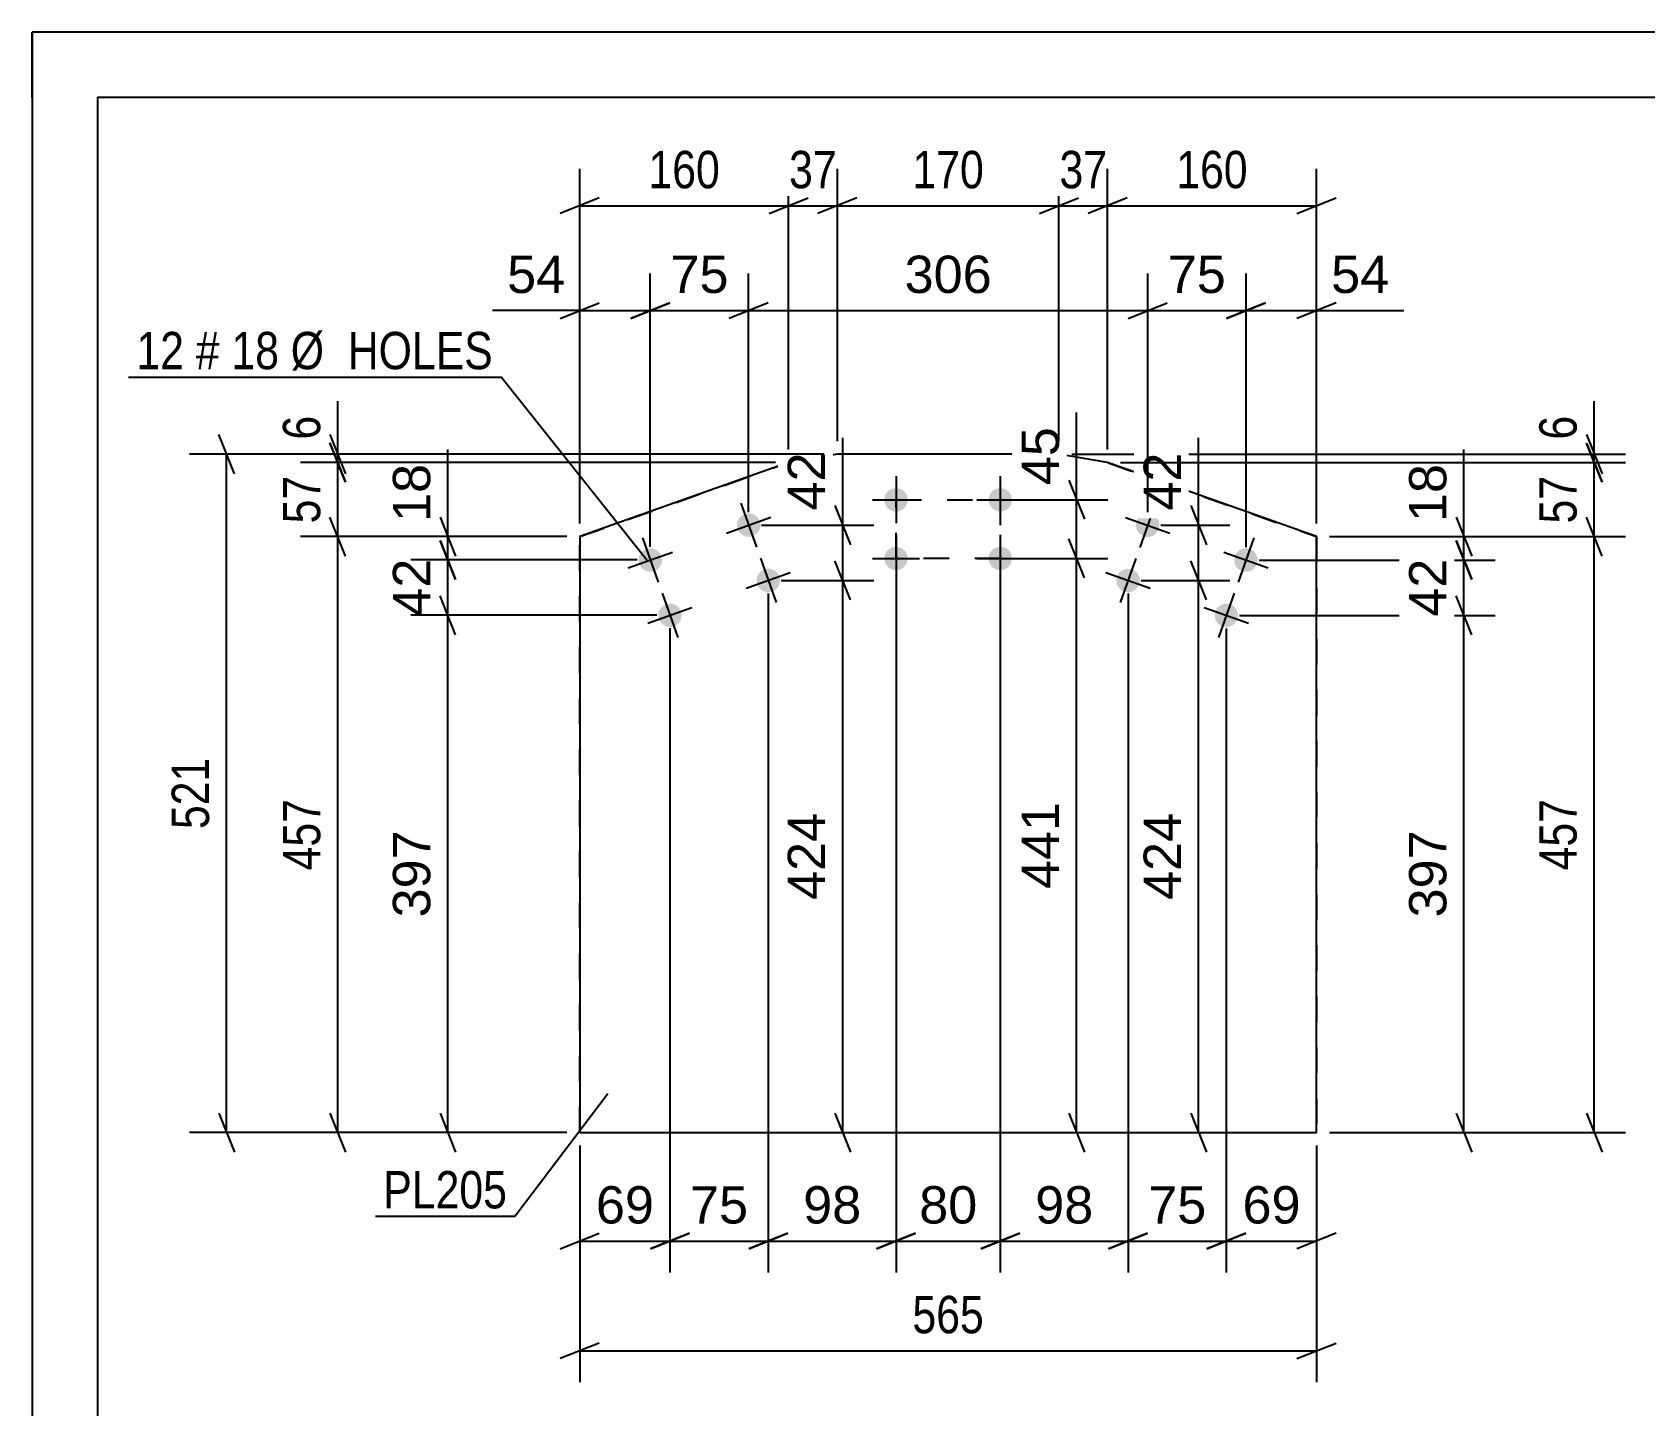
# Model space of a CAD drawing. Header units: millimetres. Extents: x 0 to 420, y 0 to 297.
# Drawn here: x 0 to 123.7, y 191.6 to 297 of the extents above; entities that cross this region are included whole.
import ezdxf

# ---------------------------------------------------------------- set-up
doc = ezdxf.new("R2010")
doc.units = ezdxf.units.MM
doc.linetypes.add('DXK_LINE_DOT2', pattern=[3.9198, 1.9599, -1.9599])
doc.styles.add('Arial', font='ARIAL.TTF', dxfattribs={"height": 0.2})
doc.styles.add('Arial Narrow', font='ARIALN.TTF', dxfattribs={"height": 0.2})

# ---------------------------------------------------------------- blocks, each defined once
blk = doc.blocks.new('Unknown-318883881-1115')
at = {"color": 5, "linetype": 'Continuous'}
for p, q in [((420, 297), (0, 297)), ((0, 297), (0, 0)), ((0, 292), (0, 297)), ((415, 292), (5, 292)), ((5, 292), (5, 5))]:
    blk.add_line(p, q, dxfattribs=at)
blk = doc.blocks.new('Bolt-318883881-1250 - 1209')
at = {"linetype": 'Continuous'}
for points in [[(65.36, 261.12), (65.38, 261.3), (65.44, 261.48), (65.53, 261.65), (65.66, 261.79), (65.81, 261.9), (65.98, 261.97), (66.16, 262.01), (66.35, 262.01), (66.53, 261.98), (66.71, 261.9), (66.86, 261.79), (66.99, 261.65), (67.08, 261.49), (67.14, 261.31), (67.16, 261.12), (67.14, 260.94), (67.08, 260.76), (66.99, 260.59), (66.86, 260.45), (66.71, 260.34), (66.54, 260.26), (66.36, 260.22), (66.17, 260.22), (65.98, 260.26), (65.81, 260.34), (65.66, 260.45), (65.53, 260.59), (65.44, 260.75), (65.38, 260.93)], [(73.36, 261.12), (73.38, 261.3), (73.44, 261.48), (73.53, 261.65), (73.66, 261.79), (73.81, 261.9), (73.98, 261.97), (74.16, 262.01), (74.35, 262.01), (74.53, 261.98), (74.71, 261.9), (74.86, 261.79), (74.99, 261.65), (75.08, 261.49), (75.14, 261.31), (75.16, 261.12), (75.14, 260.94), (75.08, 260.76), (74.99, 260.59), (74.86, 260.45), (74.71, 260.34), (74.54, 260.26), (74.36, 260.22), (74.17, 260.22), (73.98, 260.26), (73.81, 260.34), (73.66, 260.45), (73.53, 260.59), (73.44, 260.75), (73.38, 260.93)], [(65.36, 256.62), (65.38, 256.8), (65.44, 256.98), (65.53, 257.15), (65.66, 257.29), (65.81, 257.4), (65.98, 257.47), (66.16, 257.51), (66.35, 257.51), (66.53, 257.48), (66.71, 257.4), (66.86, 257.29), (66.99, 257.15), (67.08, 256.99), (67.14, 256.81), (67.16, 256.62), (67.14, 256.44), (67.08, 256.26), (66.99, 256.09), (66.86, 255.95), (66.71, 255.84), (66.54, 255.76), (66.36, 255.72), (66.17, 255.72), (65.98, 255.76), (65.81, 255.84), (65.66, 255.95), (65.53, 256.09), (65.44, 256.25), (65.38, 256.43)], [(73.36, 256.62), (73.38, 256.8), (73.44, 256.98), (73.53, 257.15), (73.66, 257.29), (73.81, 257.4), (73.98, 257.47), (74.16, 257.51), (74.35, 257.51), (74.53, 257.48), (74.71, 257.4), (74.86, 257.29), (74.99, 257.15), (75.08, 256.99), (75.14, 256.81), (75.16, 256.62), (75.14, 256.44), (75.08, 256.26), (74.99, 256.09), (74.86, 255.95), (74.71, 255.84), (74.54, 255.76), (74.36, 255.72), (74.17, 255.72), (73.98, 255.76), (73.81, 255.84), (73.66, 255.95), (73.53, 256.09), (73.44, 256.25), (73.38, 256.43)]]:
    blk.add_hatch(color=1, dxfattribs=at).paths.add_polyline_path(points)
at = {"color": 1, "linetype": 'Continuous'}
for p, q in [((66.26, 262.92), (66.26, 259.32)), ((74.26, 262.92), (74.26, 259.32)), ((64.46, 261.12), (68.06, 261.12)), ((72.46, 261.12), (76.06, 261.12)), ((66.26, 258.42), (66.26, 254.82)), ((74.26, 258.42), (74.26, 254.82)), ((64.46, 256.62), (68.06, 256.62)), ((72.46, 256.62), (76.06, 256.62))]:
    blk.add_line(p, q, dxfattribs=at)
blk = doc.blocks.new('Bolt-318883881-1245 - 1209')
at = {"linetype": 'Continuous'}
for points in [[(54.05, 259.17), (54.07, 259.35), (54.13, 259.53), (54.22, 259.7), (54.35, 259.84), (54.5, 259.95), (54.67, 260.03), (54.85, 260.07), (55.04, 260.07), (55.23, 260.03), (55.4, 259.96), (55.55, 259.85), (55.68, 259.71), (55.77, 259.55), (55.83, 259.37), (55.85, 259.18), (55.84, 258.99), (55.78, 258.81), (55.69, 258.65), (55.56, 258.51), (55.41, 258.4), (55.24, 258.32), (55.05, 258.28), (54.87, 258.28), (54.68, 258.32), (54.51, 258.39), (54.36, 258.5), (54.23, 258.64), (54.13, 258.8), (54.07, 258.98)], [(46.51, 256.49), (46.53, 256.68), (46.59, 256.86), (46.68, 257.02), (46.81, 257.16), (46.96, 257.28), (47.13, 257.35), (47.31, 257.39), (47.5, 257.39), (47.69, 257.36), (47.86, 257.28), (48.01, 257.17), (48.14, 257.03), (48.23, 256.87), (48.29, 256.69), (48.31, 256.51), (48.3, 256.32), (48.24, 256.14), (48.15, 255.98), (48.02, 255.83), (47.87, 255.72), (47.7, 255.65), (47.51, 255.6), (47.33, 255.6), (47.14, 255.64), (46.97, 255.72), (46.82, 255.83), (46.69, 255.96), (46.59, 256.13), (46.54, 256.31)], [(55.56, 254.93), (55.58, 255.11), (55.63, 255.29), (55.73, 255.46), (55.85, 255.6), (56, 255.71), (56.17, 255.79), (56.36, 255.83), (56.55, 255.83), (56.73, 255.79), (56.9, 255.72), (57.06, 255.61), (57.18, 255.47), (57.28, 255.3), (57.34, 255.13), (57.36, 254.94), (57.34, 254.75), (57.28, 254.57), (57.19, 254.41), (57.07, 254.27), (56.91, 254.16), (56.74, 254.08), (56.56, 254.04), (56.37, 254.04), (56.19, 254.07), (56.01, 254.15), (55.86, 254.26), (55.73, 254.4), (55.64, 254.56), (55.58, 254.74)], [(48.02, 252.25), (48.04, 252.44), (48.09, 252.62), (48.19, 252.78), (48.31, 252.92), (48.46, 253.03), (48.63, 253.11), (48.82, 253.15), (49.01, 253.15), (49.19, 253.12), (49.36, 253.04), (49.52, 252.93), (49.64, 252.79), (49.74, 252.63), (49.8, 252.45), (49.82, 252.26), (49.8, 252.08), (49.74, 251.9), (49.65, 251.73), (49.53, 251.59), (49.37, 251.48), (49.2, 251.4), (49.02, 251.36), (48.83, 251.36), (48.65, 251.4), (48.47, 251.48), (48.32, 251.58), (48.19, 251.72), (48.1, 251.89), (48.04, 252.06)]]:
    blk.add_hatch(color=1, dxfattribs=at).paths.add_polyline_path(points)
at = {"color": 1, "linetype": 'Continuous'}
for p, q in [((53.26, 258.57), (56.65, 259.78)), ((54.35, 260.87), (55.56, 257.48)), ((46.81, 258.2), (48.02, 254.8)), ((45.72, 255.9), (49.11, 257.1)), ((55.86, 256.63), (57.06, 253.24)), ((54.76, 254.33), (58.15, 255.53)), ((48.32, 253.95), (49.52, 250.56)), ((47.22, 251.66), (50.61, 252.86))]:
    blk.add_line(p, q, dxfattribs=at)
blk = doc.blocks.new('Bolt-318883881-1255 - 1209')
at = {"linetype": 'Continuous'}
for points in [[(84.67, 259.17), (84.69, 259.36), (84.74, 259.53), (84.84, 259.7), (84.96, 259.84), (85.12, 259.95), (85.29, 260.02), (85.47, 260.06), (85.66, 260.06), (85.84, 260.03), (86.02, 259.95), (86.17, 259.84), (86.29, 259.7), (86.39, 259.54), (86.45, 259.36), (86.47, 259.17), (86.45, 258.98), (86.39, 258.8), (86.29, 258.64), (86.17, 258.5), (86.02, 258.39), (85.84, 258.31), (85.66, 258.27), (85.47, 258.27), (85.29, 258.31), (85.12, 258.39), (84.96, 258.5), (84.84, 258.64), (84.74, 258.8), (84.69, 258.98)], [(92.21, 256.49), (92.22, 256.68), (92.28, 256.86), (92.38, 257.02), (92.5, 257.16), (92.65, 257.27), (92.83, 257.35), (93.01, 257.39), (93.2, 257.39), (93.38, 257.35), (93.55, 257.27), (93.71, 257.16), (93.83, 257.02), (93.93, 256.86), (93.99, 256.68), (94.01, 256.5), (93.99, 256.31), (93.93, 256.13), (93.83, 255.97), (93.71, 255.83), (93.56, 255.72), (93.38, 255.64), (93.2, 255.6), (93.01, 255.6), (92.83, 255.64), (92.66, 255.71), (92.5, 255.82), (92.38, 255.96), (92.28, 256.13), (92.23, 256.31)], [(83.16, 254.93), (83.18, 255.11), (83.24, 255.29), (83.33, 255.46), (83.46, 255.6), (83.61, 255.71), (83.78, 255.78), (83.97, 255.82), (84.15, 255.82), (84.34, 255.78), (84.51, 255.71), (84.66, 255.6), (84.79, 255.46), (84.88, 255.29), (84.94, 255.12), (84.96, 254.93), (84.94, 254.74), (84.88, 254.56), (84.79, 254.4), (84.66, 254.26), (84.51, 254.15), (84.34, 254.07), (84.16, 254.03), (83.97, 254.03), (83.78, 254.07), (83.61, 254.15), (83.46, 254.26), (83.33, 254.4), (83.24, 254.56), (83.18, 254.74)], [(90.7, 252.25), (90.72, 252.44), (90.78, 252.62), (90.87, 252.78), (91, 252.92), (91.15, 253.03), (91.32, 253.11), (91.51, 253.15), (91.69, 253.15), (91.88, 253.11), (92.05, 253.03), (92.2, 252.92), (92.33, 252.78), (92.42, 252.62), (92.48, 252.44), (92.5, 252.25), (92.48, 252.07), (92.42, 251.89), (92.33, 251.72), (92.2, 251.58), (92.05, 251.47), (91.88, 251.4), (91.7, 251.36), (91.51, 251.36), (91.32, 251.4), (91.15, 251.47), (91, 251.58), (90.87, 251.72), (90.78, 251.89), (90.72, 252.07)]]:
    blk.add_hatch(color=1, dxfattribs=at).paths.add_polyline_path(points)
at = {"color": 1, "linetype": 'Continuous'}
for p, q in [((83.87, 259.77), (87.26, 258.57)), ((86.17, 260.87), (84.96, 257.47)), ((93.71, 258.19), (92.5, 254.8)), ((84.66, 256.62), (83.46, 253.23)), ((91.41, 257.1), (94.8, 255.89)), ((82.36, 255.53), (85.76, 254.33)), ((92.2, 253.95), (91, 250.56)), ((89.9, 252.85), (93.3, 251.65))]:
    blk.add_line(p, q, dxfattribs=at)
blk = doc.blocks.new('Part-318883881-1270 - 1209')
at = {"color": 2, "linetype": 'Continuous'}
for p, q in [((58.02, 263.98), (42, 258.29)), ((61.76, 264.62), (58.02, 263.98)), ((78.76, 264.62), (61.76, 264.62)), ((82.49, 263.97), (78.76, 264.62)), ((98.52, 258.29), (82.49, 263.97)), ((42, 258.29), (42, 212.56)), ((42, 258.29), (42, 258.29)), ((98.52, 212.56), (98.52, 258.29)), ((98.52, 258.29), (98.52, 258.29)), ((42, 212.56), (98.52, 212.56))]:
    blk.add_line(p, q, dxfattribs=at)
at = {"color": 7, "linetype": 'DXK_LINE_DOT2'}
for p, q in [((42, 258.29), (58.02, 263.98)), ((82.49, 263.97), (98.52, 258.29)), ((42, 212.56), (42, 258.29)), ((98.52, 258.29), (98.52, 212.56))]:
    blk.add_line(p, q, dxfattribs=at)
blk = doc.blocks.new('Rectangle-318883881-1624 - 1209')
at = {"color": 1, "linetype": 'DXK_LINE_DOT2'}
blk.add_lwpolyline([(66.26, 261.12), (74.26, 261.12), (74.26, 256.62), (66.26, 256.62), (66.26, 261.12)], close=True, dxfattribs=at)
blk = doc.blocks.new('Rectangle-318883881-1613 - 1209')
at = {"color": 1, "linetype": 'DXK_LINE_DOT2'}
blk.add_lwpolyline([(66.26, 261.12), (74.26, 261.12), (74.26, 256.62), (66.26, 256.62), (66.26, 261.12)], close=True, dxfattribs=at)
blk = doc.blocks.new('StraightDimension-318883881-1385 - 1209')
at = {"color": 7, "linetype": 'Continuous'}
for p, q in [((56.46, 253.93), (56.46, 201.83)), ((48.92, 251.26), (48.92, 201.83)), ((47.42, 203.63), (50.42, 204.83)), ((48.92, 204.23), (56.46, 204.23)), ((57.96, 204.83), (54.96, 203.63))]:
    blk.add_line(p, q, dxfattribs=at)
at = {"color": 0}
blk.add_wipeout([(55.51, 204.98), (55.51, 209.18), (49.86, 209.18), (49.86, 204.98)], dxfattribs=at)
at = {"color": 3, "style": 'Arial'}
blk.add_text('75', height=2.865, dxfattribs=at).set_placement((50.46, 205.58))
blk = doc.blocks.new('StraightDimension-318883881-1465 - 1209')
at = {"color": 7, "linetype": 'Continuous'}
for p, q in [((110.43, 250.75), (109.23, 253.75)), ((92.6, 252.25), (112.23, 252.25)), ((109.83, 212.56), (109.83, 252.25)), ((109.23, 214.06), (110.43, 211.06)), ((99.52, 212.56), (112.23, 212.56))]:
    blk.add_line(p, q, dxfattribs=at)
at = {"color": 0}
blk.add_wipeout([(109.08, 236.34), (104.88, 236.34), (104.88, 228.47), (109.08, 228.47)], dxfattribs=at)
at = {"color": 3, "style": 'Arial'}
blk.add_text('397', height=2.865, rotation=90.0002, dxfattribs=at).set_placement((108.48, 229.07))
blk = doc.blocks.new('StraightDimension-318883881-1496 - 1209')
at = {"color": 7, "linetype": 'Continuous'}
for p, q in [((31.28, 258), (32.48, 255)), ((46.41, 256.5), (29.03, 256.5)), ((31.88, 252.26), (31.88, 256.5)), ((32.48, 250.76), (31.28, 253.76)), ((47.92, 252.26), (29.03, 252.26))]:
    blk.add_line(p, q, dxfattribs=at)
at = {"color": 0}
blk.add_wipeout([(31.13, 257.2), (26.93, 257.2), (26.93, 251.55), (31.13, 251.55)], dxfattribs=at)
at = {"color": 3, "style": 'Arial'}
blk.add_text('42', height=2.865, rotation=90.0002, dxfattribs=at).set_placement((30.53, 252.15))
blk = doc.blocks.new('StraightDimension-318883881-1304 - 1209')
at = {"color": 7, "linetype": 'Continuous'}
for p, q in [((80.11, 261.12), (80.11, 267.82)), ((80.11, 261.12), (80.11, 267.82)), ((79.51, 262.62), (80.71, 259.62)), ((75.26, 261.12), (82.51, 261.12)), ((80.11, 256.62), (80.11, 261.12)), ((80.71, 255.12), (79.51, 258.12)), ((75.26, 256.62), (82.51, 256.62))]:
    blk.add_line(p, q, dxfattribs=at)
at = {"color": 0}
blk.add_wipeout([(79.36, 267.29), (75.16, 267.29), (75.16, 261.64), (79.36, 261.64)], dxfattribs=at)
at = {"color": 3, "style": 'Arial'}
blk.add_text('45', height=2.865, rotation=90.0002, dxfattribs=at).set_placement((78.76, 262.24))
blk = doc.blocks.new('StraightDimension-318883881-1549 - 1209')
at = {"color": 7, "linetype": 'Continuous'}
for p, q in [((119.82, 264.62), (119.82, 268.7)), ((119.82, 264.62), (119.82, 268.7)), ((119.22, 266.12), (120.42, 263.12)), ((120.42, 262.47), (119.22, 265.47)), ((79.76, 264.62), (122.22, 264.62)), ((83.49, 263.97), (122.22, 263.97)), ((119.82, 263.97), (119.82, 264.62))]:
    blk.add_line(p, q, dxfattribs=at)
at = {"color": 0}
blk.add_wipeout([(119.07, 268.17), (114.87, 268.17), (114.87, 265.14), (119.07, 265.14)], dxfattribs=at)
at = {"color": 3, "style": 'Arial Narrow'}
blk.add_text('6', height=2.86, rotation=90.0002, dxfattribs=at).set_placement((118.47, 265.74))
blk = doc.blocks.new('StraightDimension-318883881-1479 - 1209')
at = {"color": 7, "linetype": 'Continuous'}
for p, q in [((109.83, 258.29), (109.83, 264.99)), ((109.83, 258.29), (109.83, 264.99)), ((109.23, 259.79), (110.43, 256.79)), ((99.52, 258.29), (112.23, 258.29)), ((110.43, 254.99), (109.23, 257.99)), ((109.83, 256.49), (109.83, 258.29)), ((94.11, 256.49), (112.23, 256.49))]:
    blk.add_line(p, q, dxfattribs=at)
at = {"color": 0}
blk.add_wipeout([(109.08, 264.46), (104.88, 264.46), (104.88, 258.81), (109.08, 258.81)], dxfattribs=at)
at = {"color": 3, "style": 'Arial'}
blk.add_text('18', height=2.865, rotation=90.0002, dxfattribs=at).set_placement((108.48, 259.41))
blk = doc.blocks.new('StraightDimension-318883881-1272 - 1209')
at = {"color": 7, "linetype": 'Continuous'}
for p, q in [((90.07, 253.43), (88.87, 256.43)), ((85.06, 254.93), (91.87, 254.93)), ((89.47, 212.56), (89.47, 254.93)), ((88.87, 214.06), (90.07, 211.06)), ((85.1, 212.56), (91.87, 212.56))]:
    blk.add_line(p, q, dxfattribs=at)
at = {"color": 0}
blk.add_wipeout([(88.72, 237.68), (84.52, 237.68), (84.52, 229.81), (88.72, 229.81)], dxfattribs=at)
at = {"color": 3, "style": 'Arial'}
blk.add_text('424', height=2.865, rotation=90.0002, dxfattribs=at).set_placement((88.12, 230.41))
blk = doc.blocks.new('StraightDimension-318883881-1293 - 1209')
at = {"color": 7, "linetype": 'Continuous'}
for p, q in [((89.47, 259.17), (89.47, 265.87)), ((89.47, 259.17), (89.47, 265.87)), ((88.87, 260.67), (90.07, 257.67)), ((86.57, 259.17), (91.87, 259.17)), ((89.47, 254.93), (89.47, 259.17)), ((90.07, 253.43), (88.87, 256.43)), ((85.06, 254.93), (91.87, 254.93))]:
    blk.add_line(p, q, dxfattribs=at)
at = {"color": 0}
blk.add_wipeout([(88.72, 265.34), (84.52, 265.34), (84.52, 259.69), (88.72, 259.69)], dxfattribs=at)
at = {"color": 3, "style": 'Arial'}
blk.add_text('42', height=2.865, rotation=90.0002, dxfattribs=at).set_placement((88.12, 260.29))
blk = doc.blocks.new('StraightDimension-318883881-1315 - 1209')
at = {"color": 7, "linetype": 'Continuous'}
for p, q in [((80.71, 255.12), (79.51, 258.12)), ((75.26, 256.62), (82.51, 256.62)), ((80.11, 212.56), (80.11, 256.62)), ((79.51, 214.06), (80.71, 211.06)), ((75.3, 212.56), (82.51, 212.56))]:
    blk.add_line(p, q, dxfattribs=at)
at = {"color": 0}
blk.add_wipeout([(79.36, 238.52), (75.16, 238.52), (75.16, 230.65), (79.36, 230.65)], dxfattribs=at)
at = {"color": 3, "style": 'Arial'}
blk.add_text('441', height=2.865, rotation=90.0002, dxfattribs=at).set_placement((78.76, 231.25))
blk = doc.blocks.new('StraightDimension-318883881-1326 - 1209')
at = {"color": 7, "linetype": 'Continuous'}
for p, q in [((62.77, 253.43), (61.57, 256.43)), ((57.46, 254.93), (64.57, 254.93)), ((62.17, 212.56), (62.17, 254.93)), ((61.57, 214.06), (62.77, 211.06)), ((57.49, 212.56), (64.57, 212.56))]:
    blk.add_line(p, q, dxfattribs=at)
at = {"color": 0}
blk.add_wipeout([(61.42, 237.68), (57.22, 237.68), (57.22, 229.81), (61.42, 229.81)], dxfattribs=at)
at = {"color": 3, "style": 'Arial'}
blk.add_text('424', height=2.865, rotation=90.0002, dxfattribs=at).set_placement((60.82, 230.41))
blk = doc.blocks.new('StraightDimension-318883881-1400 - 1209')
at = {"color": 7, "linetype": 'Continuous'}
for p, q in [((93.11, 257.49), (93.11, 278.49)), ((98.52, 259.29), (98.52, 278.49)), ((91.61, 275.04), (94.61, 276.24)), ((100.02, 276.24), (97.02, 275.04)), ((93.11, 275.64), (98.52, 275.64)), ((98.52, 275.64), (105.21, 275.64)), ((98.52, 275.64), (105.21, 275.64))]:
    blk.add_line(p, q, dxfattribs=at)
at = {"color": 0}
blk.add_wipeout([(104.69, 276.39), (104.69, 280.59), (99.04, 280.59), (99.04, 276.39)], dxfattribs=at)
at = {"color": 3, "style": 'Arial'}
blk.add_text('54', height=2.865, dxfattribs=at).set_placement((99.64, 276.99))
blk = doc.blocks.new('StraightDimension-318883881-1336 - 1209')
at = {"color": 7, "linetype": 'Continuous'}
for p, q in [((62.17, 259.17), (62.17, 265.87)), ((62.17, 259.17), (62.17, 265.87)), ((61.57, 260.67), (62.77, 257.67)), ((55.95, 259.17), (64.57, 259.17)), ((62.17, 254.93), (62.17, 259.17)), ((62.77, 253.43), (61.57, 256.43)), ((57.46, 254.93), (64.57, 254.93))]:
    blk.add_line(p, q, dxfattribs=at)
at = {"color": 0}
blk.add_wipeout([(61.42, 265.35), (57.22, 265.35), (57.22, 259.7), (61.42, 259.7)], dxfattribs=at)
at = {"color": 3, "style": 'Arial'}
blk.add_text('42', height=2.865, rotation=90.0002, dxfattribs=at).set_placement((60.82, 260.3))
blk = doc.blocks.new('StraightDimension-318883881-1347 - 1209')
at = {"color": 7, "linetype": 'Continuous'}
for p, q in [((91.6, 251.25), (91.6, 201.83)), ((98.52, 211.56), (98.52, 201.83)), ((90.1, 203.63), (93.1, 204.83)), ((91.6, 204.23), (98.52, 204.23)), ((100.02, 204.83), (97.02, 203.63))]:
    blk.add_line(p, q, dxfattribs=at)
at = {"color": 0}
blk.add_wipeout([(97.88, 204.98), (97.88, 209.18), (92.24, 209.18), (92.24, 204.98)], dxfattribs=at)
at = {"color": 3, "style": 'Arial'}
blk.add_text('69', height=2.865, dxfattribs=at).set_placement((92.84, 205.58))
blk = doc.blocks.new('StraightDimension-318883881-1353 - 1209')
at = {"color": 7, "linetype": 'Continuous'}
for p, q in [((84.06, 253.93), (84.06, 201.83)), ((91.6, 251.25), (91.6, 201.83)), ((82.56, 203.63), (85.56, 204.83)), ((84.06, 204.23), (91.6, 204.23)), ((93.1, 204.83), (90.1, 203.63))]:
    blk.add_line(p, q, dxfattribs=at)
at = {"color": 0}
blk.add_wipeout([(90.65, 204.98), (90.65, 209.18), (85.01, 209.18), (85.01, 204.98)], dxfattribs=at)
at = {"color": 3, "style": 'Arial'}
blk.add_text('75', height=2.865, dxfattribs=at).set_placement((85.61, 205.58))
blk = doc.blocks.new('StraightDimension-318883881-1361 - 1209')
at = {"color": 7, "linetype": 'Continuous'}
for p, q in [((74.26, 255.62), (74.26, 201.83)), ((84.06, 253.93), (84.06, 201.83)), ((72.76, 203.63), (75.76, 204.83)), ((74.26, 204.23), (84.06, 204.23)), ((85.56, 204.83), (82.56, 203.63))]:
    blk.add_line(p, q, dxfattribs=at)
at = {"color": 0}
blk.add_wipeout([(81.98, 204.98), (81.98, 209.18), (76.34, 209.18), (76.34, 204.98)], dxfattribs=at)
at = {"color": 3, "style": 'Arial'}
blk.add_text('98', height=2.865, dxfattribs=at).set_placement((76.94, 205.58))
blk = doc.blocks.new('StraightDimension-318883881-1369 - 1209')
at = {"color": 7, "linetype": 'Continuous'}
for p, q in [((66.26, 255.62), (66.26, 201.83)), ((74.26, 255.62), (74.26, 201.83)), ((64.76, 203.63), (67.76, 204.83)), ((66.26, 204.23), (74.26, 204.23)), ((75.76, 204.83), (72.76, 203.63))]:
    blk.add_line(p, q, dxfattribs=at)
at = {"color": 0}
blk.add_wipeout([(73.08, 204.98), (73.08, 209.18), (67.44, 209.18), (67.44, 204.98)], dxfattribs=at)
at = {"color": 3, "style": 'Arial'}
blk.add_text('80', height=2.865, dxfattribs=at).set_placement((68.04, 205.58))
blk = doc.blocks.new('StraightDimension-318883881-1377 - 1209')
at = {"color": 7, "linetype": 'Continuous'}
for p, q in [((66.26, 255.62), (66.26, 201.83)), ((56.46, 253.93), (56.46, 201.83)), ((54.96, 203.63), (57.96, 204.83)), ((56.46, 204.23), (66.26, 204.23)), ((67.76, 204.83), (64.76, 203.63))]:
    blk.add_line(p, q, dxfattribs=at)
at = {"color": 0}
blk.add_wipeout([(64.18, 204.98), (64.18, 209.18), (58.54, 209.18), (58.54, 204.98)], dxfattribs=at)
at = {"color": 3, "style": 'Arial'}
blk.add_text('98', height=2.865, dxfattribs=at).set_placement((59.14, 205.58))
blk = doc.blocks.new('StraightDimension-318883881-1393 - 1209')
at = {"color": 7, "linetype": 'Continuous'}
for p, q in [((48.92, 251.26), (48.92, 201.83)), ((42, 211.56), (42, 201.83)), ((40.5, 203.63), (43.5, 204.83)), ((42, 204.23), (48.92, 204.23)), ((50.42, 204.83), (47.42, 203.63))]:
    blk.add_line(p, q, dxfattribs=at)
at = {"color": 0}
blk.add_wipeout([(48.28, 204.98), (48.28, 209.18), (42.64, 209.18), (42.64, 204.98)], dxfattribs=at)
at = {"color": 3, "style": 'Arial'}
blk.add_text('69', height=2.865, dxfattribs=at).set_placement((43.24, 205.58))
blk = doc.blocks.new('StraightDimension-318883881-1414 - 1209')
at = {"color": 7, "linetype": 'Continuous'}
for p, q in [((85.57, 260.17), (85.57, 278.49)), ((93.11, 257.49), (93.11, 278.49)), ((84.07, 275.04), (87.07, 276.24)), ((94.61, 276.24), (91.61, 275.04)), ((85.57, 275.64), (93.11, 275.64))]:
    blk.add_line(p, q, dxfattribs=at)
at = {"color": 0}
blk.add_wipeout([(92.16, 276.39), (92.16, 280.59), (86.51, 280.59), (86.51, 276.39)], dxfattribs=at)
at = {"color": 3, "style": 'Arial'}
blk.add_text('75', height=2.865, dxfattribs=at).set_placement((87.11, 276.99))
blk = doc.blocks.new('StraightDimension-318883881-1488 - 1209')
at = {"color": 7, "linetype": 'Continuous'}
for p, q in [((31.88, 258.29), (31.88, 264.99)), ((31.88, 258.29), (31.88, 264.99)), ((31.28, 259.79), (32.48, 256.79)), ((41, 258.29), (29.03, 258.29)), ((32.48, 255), (31.28, 258)), ((31.88, 256.5), (31.88, 258.29)), ((46.41, 256.5), (29.03, 256.5))]:
    blk.add_line(p, q, dxfattribs=at)
at = {"color": 0}
blk.add_wipeout([(31.13, 264.47), (26.93, 264.47), (26.93, 258.82), (31.13, 258.82)], dxfattribs=at)
at = {"color": 3, "style": 'Arial'}
blk.add_text('18', height=2.865, rotation=90.0002, dxfattribs=at).set_placement((30.53, 259.42))
blk = doc.blocks.new('StraightDimension-318883881-1424 - 1209')
at = {"color": 7, "linetype": 'Continuous'}
for p, q in [((54.95, 260.17), (54.95, 278.49)), ((85.57, 260.17), (85.57, 278.49)), ((56.45, 276.24), (53.45, 275.04)), ((84.07, 275.04), (87.07, 276.24)), ((54.95, 275.64), (85.57, 275.64))]:
    blk.add_line(p, q, dxfattribs=at)
at = {"color": 0}
blk.add_wipeout([(74.2, 276.39), (74.2, 280.59), (66.32, 280.59), (66.32, 276.39)], dxfattribs=at)
at = {"color": 3, "style": 'Arial'}
blk.add_text('306', height=2.865, dxfattribs=at).set_placement((66.92, 276.99))
blk = doc.blocks.new('StraightDimension-318883881-1434 - 1209')
at = {"color": 7, "linetype": 'Continuous'}
for p, q in [((47.41, 257.5), (47.41, 278.49)), ((54.95, 260.17), (54.95, 278.49)), ((45.91, 275.04), (48.91, 276.24)), ((56.45, 276.24), (53.45, 275.04)), ((47.41, 275.64), (54.95, 275.64))]:
    blk.add_line(p, q, dxfattribs=at)
at = {"color": 0}
blk.add_wipeout([(54.01, 276.39), (54.01, 280.59), (48.36, 280.59), (48.36, 276.39)], dxfattribs=at)
at = {"color": 3, "style": 'Arial'}
blk.add_text('75', height=2.865, dxfattribs=at).set_placement((48.96, 276.99))
blk = doc.blocks.new('StraightDimension-318883881-1444 - 1209')
at = {"color": 7, "linetype": 'Continuous'}
for p, q in [((42, 259.29), (42, 278.49)), ((47.41, 257.5), (47.41, 278.49)), ((40.5, 275.04), (43.5, 276.24)), ((48.91, 276.24), (45.91, 275.04)), ((42, 275.64), (35.31, 275.64)), ((42, 275.64), (35.31, 275.64)), ((42, 275.64), (47.41, 275.64))]:
    blk.add_line(p, q, dxfattribs=at)
at = {"color": 0}
blk.add_wipeout([(41.48, 276.39), (41.48, 280.59), (35.83, 280.59), (35.83, 276.39)], dxfattribs=at)
at = {"color": 3, "style": 'Arial'}
blk.add_text('54', height=2.865, dxfattribs=at).set_placement((36.43, 276.99))
blk = doc.blocks.new('StraightDimension-318883881-1456 - 1209')
at = {"color": 7, "linetype": 'Continuous'}
for p, q in [((15.51, 263.12), (14.31, 266.12)), ((60.76, 264.62), (12.06, 264.62)), ((14.91, 212.56), (14.91, 264.62)), ((14.31, 214.06), (15.51, 211.06)), ((41, 212.56), (12.06, 212.56))]:
    blk.add_line(p, q, dxfattribs=at)
at = {"color": 0}
blk.add_wipeout([(14.16, 241.93), (9.96, 241.93), (9.96, 235.25), (14.16, 235.25)], dxfattribs=at)
at = {"color": 3, "style": 'Arial Narrow'}
blk.add_text('521', height=2.863, rotation=90.0002, dxfattribs=at).set_placement((13.56, 235.85))
blk = doc.blocks.new('StraightDimension-318883881-1471 - 1209')
at = {"color": 7, "linetype": 'Continuous'}
for p, q in [((109.23, 257.99), (110.43, 254.99)), ((94.11, 256.49), (112.23, 256.49)), ((109.83, 252.25), (109.83, 256.49)), ((110.43, 250.75), (109.23, 253.75)), ((92.6, 252.25), (112.23, 252.25))]:
    blk.add_line(p, q, dxfattribs=at)
at = {"color": 0}
blk.add_wipeout([(109.08, 257.2), (104.88, 257.2), (104.88, 251.55), (109.08, 251.55)], dxfattribs=at)
at = {"color": 3, "style": 'Arial'}
blk.add_text('42', height=2.865, rotation=90.0002, dxfattribs=at).set_placement((108.48, 252.15))
blk = doc.blocks.new('StraightDimension-318883881-1504 - 1209')
at = {"color": 7, "linetype": 'Continuous'}
for p, q in [((32.48, 250.76), (31.28, 253.76)), ((47.92, 252.26), (29.03, 252.26)), ((31.88, 212.56), (31.88, 252.26)), ((31.28, 214.06), (32.48, 211.06)), ((41, 212.56), (29.03, 212.56))]:
    blk.add_line(p, q, dxfattribs=at)
at = {"color": 0}
blk.add_wipeout([(31.13, 236.34), (26.93, 236.34), (26.93, 228.47), (31.13, 228.47)], dxfattribs=at)
at = {"color": 3, "style": 'Arial'}
blk.add_text('397', height=2.865, rotation=90.0002, dxfattribs=at).set_placement((30.53, 229.07))
blk = doc.blocks.new('StraightDimension-318883881-1511 - 1209')
at = {"color": 7, "linetype": 'Continuous'}
for p, q in [((23.44, 264.62), (23.44, 268.7)), ((23.44, 264.62), (23.44, 268.7)), ((22.84, 266.12), (24.04, 263.12)), ((24.04, 262.48), (22.84, 265.48)), ((60.76, 264.62), (20.59, 264.62)), ((57.02, 263.98), (20.59, 263.98)), ((23.44, 263.98), (23.44, 264.62))]:
    blk.add_line(p, q, dxfattribs=at)
at = {"color": 0}
blk.add_wipeout([(22.69, 268.17), (18.49, 268.17), (18.49, 265.14), (22.69, 265.14)], dxfattribs=at)
at = {"color": 3, "style": 'Arial Narrow'}
blk.add_text('6', height=2.86, rotation=90.0002, dxfattribs=at).set_placement((22.09, 265.74))
blk = doc.blocks.new('StraightDimension-318883881-1519 - 1209')
at = {"color": 7, "linetype": 'Continuous'}
for p, q in [((22.84, 265.48), (24.04, 262.48)), ((57.02, 263.98), (20.59, 263.98)), ((23.44, 258.29), (23.44, 263.98)), ((24.04, 256.79), (22.84, 259.79)), ((41, 258.29), (20.59, 258.29))]:
    blk.add_line(p, q, dxfattribs=at)
at = {"color": 0}
blk.add_wipeout([(22.69, 263.56), (18.49, 263.56), (18.49, 258.71), (22.69, 258.71)], dxfattribs=at)
at = {"color": 3, "style": 'Arial Narrow'}
blk.add_text('57', height=2.863, rotation=90.0002, dxfattribs=at).set_placement((22.09, 259.31))
blk = doc.blocks.new('StraightDimension-318883881-1527 - 1209')
at = {"color": 7, "linetype": 'Continuous'}
for p, q in [((24.04, 256.79), (22.84, 259.79)), ((41, 258.29), (20.59, 258.29)), ((23.44, 212.56), (23.44, 258.29)), ((22.84, 214.06), (24.04, 211.06)), ((41, 212.56), (20.59, 212.56))]:
    blk.add_line(p, q, dxfattribs=at)
at = {"color": 0}
blk.add_wipeout([(22.69, 238.77), (18.49, 238.77), (18.49, 232.08), (22.69, 232.08)], dxfattribs=at)
at = {"color": 3, "style": 'Arial Narrow'}
blk.add_text('457', height=2.863, rotation=90.0002, dxfattribs=at).set_placement((22.09, 232.68))
blk = doc.blocks.new('StraightDimension-318883881-1534 - 1209')
at = {"color": 7, "linetype": 'Continuous'}
for p, q in [((120.42, 256.79), (119.22, 259.79)), ((99.52, 258.29), (122.22, 258.29)), ((119.82, 212.56), (119.82, 258.29)), ((119.22, 214.06), (120.42, 211.06)), ((99.52, 212.56), (122.22, 212.56))]:
    blk.add_line(p, q, dxfattribs=at)
at = {"color": 0}
blk.add_wipeout([(119.07, 238.76), (114.87, 238.76), (114.87, 232.08), (119.07, 232.08)], dxfattribs=at)
at = {"color": 3, "style": 'Arial Narrow'}
blk.add_text('457', height=2.863, rotation=90.0002, dxfattribs=at).set_placement((118.47, 232.68))
blk = doc.blocks.new('StraightDimension-318883881-1540 - 1209')
at = {"color": 7, "linetype": 'Continuous'}
for p, q in [((119.22, 265.47), (120.42, 262.47)), ((83.49, 263.97), (122.22, 263.97)), ((119.82, 258.29), (119.82, 263.97)), ((120.42, 256.79), (119.22, 259.79)), ((99.52, 258.29), (122.22, 258.29))]:
    blk.add_line(p, q, dxfattribs=at)
at = {"color": 0}
blk.add_wipeout([(119.07, 263.56), (114.87, 263.56), (114.87, 258.7), (119.07, 258.7)], dxfattribs=at)
at = {"color": 3, "style": 'Arial Narrow'}
blk.add_text('57', height=2.863, rotation=90.0002, dxfattribs=at).set_placement((118.47, 259.3))
blk = doc.blocks.new('StraightDimension-318883881-1558 - 1209')
at = {"color": 7, "linetype": 'Continuous'}
for p, q in [((42, 211.56), (42, 193.41)), ((98.52, 211.56), (98.52, 193.41)), ((43.5, 196.41), (40.5, 195.21)), ((42, 195.81), (98.52, 195.81)), ((97.02, 195.21), (100.02, 196.41))]:
    blk.add_line(p, q, dxfattribs=at)
at = {"color": 0}
blk.add_wipeout([(73.6, 196.56), (73.6, 200.76), (66.92, 200.76), (66.92, 196.56)], dxfattribs=at)
at = {"color": 3, "style": 'Arial Narrow'}
blk.add_text('565', height=2.863, dxfattribs=at).set_placement((67.52, 197.16))
blk = doc.blocks.new('StraightDimension-318883881-1563 - 1209')
at = {"color": 7, "linetype": 'Continuous'}
for p, q in [((42, 259.29), (42, 286.53)), ((58.02, 264.98), (58.02, 286.53)), ((43.5, 284.28), (40.5, 283.08)), ((42, 283.68), (58.02, 283.68)), ((56.52, 283.08), (59.52, 284.28))]:
    blk.add_line(p, q, dxfattribs=at)
at = {"color": 0}
blk.add_wipeout([(53.36, 284.43), (53.36, 288.63), (46.67, 288.63), (46.67, 284.43)], dxfattribs=at)
at = {"color": 3, "style": 'Arial Narrow'}
blk.add_text('160', height=2.863, dxfattribs=at).set_placement((47.27, 285.03))
blk = doc.blocks.new('StraightDimension-318883881-1573 - 1209')
at = {"color": 7, "linetype": 'Continuous'}
for p, q in [((58.02, 264.98), (58.02, 286.53)), ((61.76, 265.62), (61.76, 286.53)), ((56.52, 283.08), (59.52, 284.28)), ((58.02, 283.68), (61.76, 283.68)), ((63.26, 284.28), (60.26, 283.08))]:
    blk.add_line(p, q, dxfattribs=at)
at = {"color": 0}
blk.add_wipeout([(62.32, 284.43), (62.32, 288.63), (57.46, 288.63), (57.46, 284.43)], dxfattribs=at)
at = {"color": 3, "style": 'Arial Narrow'}
blk.add_text('37', height=2.863, dxfattribs=at).set_placement((58.06, 285.03))
blk = doc.blocks.new('StraightDimension-318883881-1583 - 1209')
at = {"color": 7, "linetype": 'Continuous'}
for p, q in [((61.76, 265.62), (61.76, 286.53)), ((78.76, 265.62), (78.76, 286.53)), ((63.26, 284.28), (60.26, 283.08)), ((61.76, 283.68), (78.76, 283.68)), ((77.26, 283.08), (80.26, 284.28))]:
    blk.add_line(p, q, dxfattribs=at)
at = {"color": 0}
blk.add_wipeout([(73.6, 284.43), (73.6, 288.63), (66.92, 288.63), (66.92, 284.43)], dxfattribs=at)
at = {"color": 3, "style": 'Arial Narrow'}
blk.add_text('170', height=2.863, dxfattribs=at).set_placement((67.52, 285.03))
blk = doc.blocks.new('StraightDimension-318883881-1593 - 1209')
at = {"color": 7, "linetype": 'Continuous'}
for p, q in [((78.76, 265.62), (78.76, 286.53)), ((82.49, 264.97), (82.49, 286.53)), ((77.26, 283.08), (80.26, 284.28)), ((78.76, 283.68), (82.49, 283.68)), ((83.99, 284.28), (80.99, 283.08))]:
    blk.add_line(p, q, dxfattribs=at)
at = {"color": 0}
blk.add_wipeout([(83.06, 284.43), (83.06, 288.63), (78.2, 288.63), (78.2, 284.43)], dxfattribs=at)
at = {"color": 3, "style": 'Arial Narrow'}
blk.add_text('37', height=2.863, dxfattribs=at).set_placement((78.8, 285.03))
blk = doc.blocks.new('StraightDimension-318883881-1603 - 1209')
at = {"color": 7, "linetype": 'Continuous'}
for p, q in [((82.49, 264.97), (82.49, 286.53)), ((98.52, 259.29), (98.52, 286.53)), ((83.99, 284.28), (80.99, 283.08)), ((82.49, 283.68), (98.52, 283.68)), ((97.02, 283.08), (100.02, 284.28))]:
    blk.add_line(p, q, dxfattribs=at)
at = {"color": 0}
blk.add_wipeout([(93.85, 284.43), (93.85, 288.63), (87.16, 288.63), (87.16, 284.43)], dxfattribs=at)
at = {"color": 3, "style": 'Arial Narrow'}
blk.add_text('160', height=2.863, dxfattribs=at).set_placement((87.76, 285.03))
blk = doc.blocks.new('Mark-318883881-1266 - 1209')
at = {"color": 0}
blk.add_wipeout([(36.44, 206.74), (36.44, 209.74), (26.93, 209.74), (26.93, 206.74)], dxfattribs=at)
blk.add_wipeout([(36.44, 206.74), (36.44, 209.74), (26.93, 209.74), (26.93, 206.74)], dxfattribs=at)
at = {"color": 30, "linetype": 'Continuous'}
for p in [(44.16, 215.52), (26.33, 206.14)]:
    blk.add_line(p, (37.04, 206.14), dxfattribs=at)
at = {"color": 3, "style": 'Arial Narrow'}
blk.add_text('PL205', height=2.863, dxfattribs=at).set_placement((26.93, 206.74))
blk = doc.blocks.new('MarkSet-318883881-1662 - 1209')
at = {"color": 0}
for points in [[(11.65, 271.14), (11.65, 274.14), (7.99, 274.14), (7.99, 271.14)], [(14.38, 271.14), (14.38, 274.14), (12.55, 274.14), (12.55, 271.14)], [(18.93, 271.14), (18.93, 274.14), (15.28, 274.14), (15.28, 271.14)], [(35.36, 271.14), (35.36, 274.14), (19.83, 274.14), (19.83, 271.14)]]:
    blk.add_wipeout(points, dxfattribs=at)
for points in [[(11.65, 271.14), (11.65, 274.14), (7.99, 274.14), (7.99, 271.14)], [(14.38, 271.14), (14.38, 274.14), (12.55, 274.14), (12.55, 271.14)], [(18.93, 271.14), (18.93, 274.14), (15.28, 274.14), (15.28, 271.14)], [(35.36, 271.14), (35.36, 274.14), (19.83, 274.14), (19.83, 271.14)]]:
    blk.add_wipeout(points, dxfattribs=at)
at = {"color": 7, "linetype": 'Continuous'}
for p in [(7.39, 270.54), (47.26, 256.36)]:
    blk.add_line(p, (35.96, 270.54), dxfattribs=at)
at = {"color": 3, "style": 'Arial Narrow'}
for s, height, p in [('12', 2.863, (7.99, 271.14)), ('#', 2.86, (12.55, 271.14)), ('18', 2.863, (15.28, 271.14)), ('Ø  HOLES', 2.863, (19.83, 271.14))]:
    blk.add_text(s, height=height, dxfattribs=at).set_placement(p)

msp = doc.modelspace()

# ---------------------------------------------------------------- block references
for name in ['Unknown-318883881-1115', 'Part-318883881-1270 - 1209', 'Bolt-318883881-1250 - 1209', 'Rectangle-318883881-1624 - 1209', 'Rectangle-318883881-1613 - 1209', 'Bolt-318883881-1245 - 1209', 'Bolt-318883881-1255 - 1209']:
    msp.add_blockref(name, (0, 0))

# ---------------------------------------------------------------- next in the draw order: block references
for name in ['StraightDimension-318883881-1304 - 1209', 'StraightDimension-318883881-1272 - 1209', 'StraightDimension-318883881-1385 - 1209', 'StraightDimension-318883881-1465 - 1209']:
    msp.add_blockref(name, (0, 0))

# ---------------------------------------------------------------- next in the draw order: block references
for name in ['StraightDimension-318883881-1549 - 1209', 'StraightDimension-318883881-1496 - 1209', 'StraightDimension-318883881-1315 - 1209', 'StraightDimension-318883881-1326 - 1209', 'StraightDimension-318883881-1347 - 1209']:
    msp.add_blockref(name, (0, 0))

# ---------------------------------------------------------------- next in the draw order: block references
for name in ['StraightDimension-318883881-1488 - 1209', 'StraightDimension-318883881-1336 - 1209', 'StraightDimension-318883881-1293 - 1209', 'StraightDimension-318883881-1479 - 1209', 'StraightDimension-318883881-1393 - 1209']:
    msp.add_blockref(name, (0, 0))

# ---------------------------------------------------------------- next in the draw order: block references
for name in ['StraightDimension-318883881-1400 - 1209', 'StraightDimension-318883881-1353 - 1209']:
    msp.add_blockref(name, (0, 0))

# ---------------------------------------------------------------- next in the draw order: block references
for name in ['StraightDimension-318883881-1414 - 1209', 'StraightDimension-318883881-1361 - 1209']:
    msp.add_blockref(name, (0, 0))

# ---------------------------------------------------------------- next in the draw order: block references
for name in ['StraightDimension-318883881-1424 - 1209', 'StraightDimension-318883881-1471 - 1209', 'StraightDimension-318883881-1369 - 1209']:
    msp.add_blockref(name, (0, 0))

# ---------------------------------------------------------------- next in the draw order: block references
for name in ['StraightDimension-318883881-1434 - 1209', 'StraightDimension-318883881-1534 - 1209', 'StraightDimension-318883881-1377 - 1209']:
    msp.add_blockref(name, (0, 0))

# ---------------------------------------------------------------- next in the draw order: block references
for name in ['StraightDimension-318883881-1444 - 1209', 'StraightDimension-318883881-1540 - 1209']:
    msp.add_blockref(name, (0, 0))

# ---------------------------------------------------------------- next in the draw order: block references
msp.add_blockref('StraightDimension-318883881-1456 - 1209', (0, 0))

# ---------------------------------------------------------------- next in the draw order: block references
for name in ['StraightDimension-318883881-1511 - 1209', 'StraightDimension-318883881-1504 - 1209']:
    msp.add_blockref(name, (0, 0))

# ---------------------------------------------------------------- next in the draw order: block references
msp.add_blockref('StraightDimension-318883881-1519 - 1209', (0, 0))

# ---------------------------------------------------------------- next in the draw order: block references
msp.add_blockref('StraightDimension-318883881-1527 - 1209', (0, 0))

# ---------------------------------------------------------------- next in the draw order: block references
for name in ['StraightDimension-318883881-1563 - 1209', 'StraightDimension-318883881-1558 - 1209']:
    msp.add_blockref(name, (0, 0))

# ---------------------------------------------------------------- next in the draw order: block references
for name in ['StraightDimension-318883881-1573 - 1209', 'MarkSet-318883881-1662 - 1209', 'Mark-318883881-1266 - 1209']:
    msp.add_blockref(name, (0, 0))

# ---------------------------------------------------------------- next in the draw order: block references
msp.add_blockref('StraightDimension-318883881-1583 - 1209', (0, 0))

# ---------------------------------------------------------------- next in the draw order: block references
msp.add_blockref('StraightDimension-318883881-1593 - 1209', (0, 0))

# ---------------------------------------------------------------- next in the draw order: block references
msp.add_blockref('StraightDimension-318883881-1603 - 1209', (0, 0))

doc.saveas('drawing.dxf')
